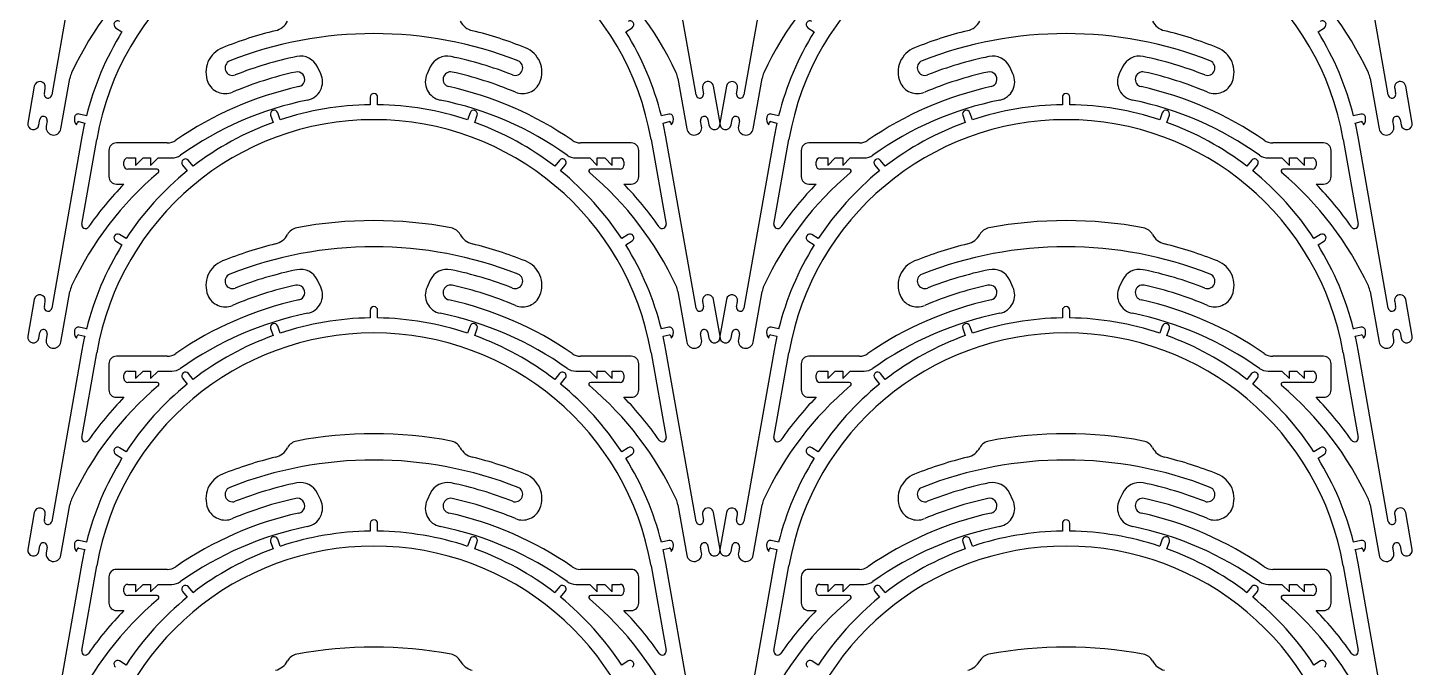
# Model space of a CAD drawing. Header units: millimetres. Extents: x 5 to 375, y 5 to 871.
# Drawn here: x 5.1 to 375.3, y 433 to 604 of the extents above; entities that cross this region are included whole.
import ezdxf

# ---------------------------------------------------------------- set-up
doc = ezdxf.new("R2010")
doc.units = ezdxf.units.MM
doc.header["$MEASUREMENT"] = 0

msp = doc.modelspace()

# ---------------------------------------------------------------- linework, layer by layer
at = {"color": 1}
for p, q in [((19.61, 631.85), (11.53, 586.06)), ((183.79, 586.06), (175.71, 631.85)), ((204.66, 631.85), (196.58, 586.06)), ((368.84, 586.06), (360.76, 631.85)), ((28.62, 604.04), (30.31, 602.96)), ((165.01, 602.96), (166.7, 604.04)), ((213.67, 604.04), (215.36, 602.96)), ((350.06, 602.96), (351.75, 604.04)), ((83.45, 591.69), (82.58, 593.55)), ((112.73, 593.55), (111.87, 591.69)), ((268.5, 591.69), (267.63, 593.55)), ((297.78, 593.55), (296.92, 591.69)), ((13.99, 576.99), (16.38, 590.5)), ((178.94, 590.5), (181.33, 576.99)), ((199.04, 576.99), (201.43, 590.5)), ((363.99, 590.5), (366.38, 576.99)), ((6.87, 588.4), (5.13, 578.55)), ((9.56, 586.4), (9.82, 587.88)), ((96.66, 585.46), (96.66, 583.45)), ((98.66, 583.45), (98.66, 585.46)), ((185.5, 587.88), (185.76, 586.4)), ((190.19, 578.55), (188.45, 588.4)), ((191.92, 588.4), (190.18, 578.55)), ((194.61, 586.4), (194.87, 587.88)), ((281.71, 585.46), (281.71, 583.45)), ((283.71, 583.45), (283.71, 585.46)), ((370.55, 587.88), (370.81, 586.4)), ((375.24, 578.55), (373.5, 588.4)), ((72.6, 579.39), (71.94, 581.29)), ((123.38, 581.29), (122.72, 579.39)), ((257.65, 579.39), (256.99, 581.29)), ((308.43, 581.29), (307.77, 579.39)), ((8.09, 578.03), (8.35, 579.51)), ((10.32, 579.16), (10.05, 577.69)), ((18.16, 578.03), (18.3, 578.64)), ((18.75, 578.92), (20.34, 578.54)), ((20.8, 580.49), (18.85, 580.95)), ((70.05, 580.63), (70.71, 578.73)), ((124.61, 578.73), (125.27, 580.63)), ((176.47, 580.95), (174.52, 580.49)), ((174.98, 578.54), (176.57, 578.92)), ((177.02, 578.64), (177.16, 578.03)), ((185.26, 577.69), (185, 579.16)), ((186.97, 579.51), (187.23, 578.03)), ((193.14, 578.03), (193.4, 579.51)), ((195.37, 579.16), (195.1, 577.69)), ((203.21, 578.03), (203.35, 578.64)), ((203.8, 578.92), (205.39, 578.54)), ((205.85, 580.49), (203.9, 580.95)), ((255.1, 580.63), (255.76, 578.73)), ((309.66, 578.73), (310.32, 580.63)), ((361.52, 580.95), (359.57, 580.49)), ((360.03, 578.54), (361.62, 578.92)), ((362.07, 578.64), (362.21, 578.03)), ((370.31, 577.69), (370.05, 579.16)), ((372.02, 579.51), (372.28, 578.03)), ((19.61, 574.85), (11.53, 529.06)), ((19.55, 551.51), (23.55, 574.16)), ((171.77, 574.16), (175.77, 551.51)), ((183.79, 529.06), (175.71, 574.85)), ((204.66, 574.85), (196.58, 529.06)), ((204.6, 551.51), (208.6, 574.16)), ((356.82, 574.16), (360.82, 551.51)), ((368.84, 529.06), (360.76, 574.85)), ((26.84, 571.22), (26.84, 564.22)), ((42.41, 573.22), (28.84, 573.22)), ((166.48, 573.22), (152.91, 573.22)), ((168.48, 564.22), (168.48, 571.22)), ((211.89, 571.22), (211.89, 564.22)), ((227.46, 573.22), (213.89, 573.22)), ((351.53, 573.22), (337.96, 573.22)), ((353.53, 564.22), (353.53, 571.22)), ((30.84, 567.22), (30.84, 568.22)), ((31.84, 569.22), (33.96, 569.22)), ((33.96, 569.22), (33.96, 567.22)), ((33.96, 567.22), (35.96, 569.22)), ((35.96, 569.22), (37.96, 569.22)), ((37.96, 569.22), (37.96, 567.22)), ((37.96, 567.22), (39.96, 569.22)), ((39.96, 569.22), (43.67, 569.22)), ((46.5, 567.33), (47.74, 565.76)), ((49.31, 567), (48.07, 568.57)), ((147.25, 568.57), (146.01, 567)), ((147.58, 565.76), (148.82, 567.33)), ((151.65, 569.22), (155.36, 569.22)), ((155.36, 569.22), (157.36, 567.22)), ((157.36, 567.22), (157.36, 569.22)), ((157.36, 569.22), (159.36, 569.22)), ((159.36, 569.22), (161.36, 567.22)), ((161.36, 567.22), (161.36, 569.22)), ((161.36, 569.22), (163.48, 569.22)), ((164.48, 568.22), (164.48, 567.22)), ((215.89, 567.22), (215.89, 568.22)), ((216.89, 569.22), (219.01, 569.22)), ((219.01, 569.22), (219.01, 567.22)), ((219.01, 567.22), (221.01, 569.22)), ((221.01, 569.22), (223.01, 569.22)), ((223.01, 569.22), (223.01, 567.22)), ((223.01, 567.22), (225.01, 569.22)), ((225.01, 569.22), (228.72, 569.22)), ((231.55, 567.33), (232.79, 565.76)), ((234.36, 567), (233.12, 568.57)), ((332.3, 568.57), (331.06, 567)), ((332.63, 565.76), (333.87, 567.33)), ((336.7, 569.22), (340.41, 569.22)), ((340.41, 569.22), (342.41, 567.22)), ((342.41, 567.22), (342.41, 569.22)), ((342.41, 569.22), (344.41, 569.22)), ((344.41, 569.22), (346.41, 567.22)), ((346.41, 567.22), (346.41, 569.22)), ((346.41, 569.22), (348.53, 569.22)), ((349.53, 568.22), (349.53, 567.22)), ((39.71, 566.22), (31.84, 566.22)), ((163.48, 566.22), (155.61, 566.22)), ((224.76, 566.22), (216.89, 566.22)), ((348.53, 566.22), (340.66, 566.22)), ((28.84, 562.22), (30.84, 562.22)), ((164.48, 562.22), (166.48, 562.22)), ((213.89, 562.22), (215.89, 562.22)), ((349.53, 562.22), (351.53, 562.22)), ((31.39, 547.65), (29.69, 548.73)), ((165.63, 548.73), (163.93, 547.65)), ((216.44, 547.65), (214.74, 548.73)), ((350.68, 548.73), (348.98, 547.65)), ((28.62, 547.04), (30.31, 545.96)), ((165.01, 545.96), (166.7, 547.04)), ((213.67, 547.04), (215.36, 545.96)), ((350.06, 545.96), (351.75, 547.04)), ((13.99, 519.99), (16.38, 533.5)), ((83.45, 534.69), (82.58, 536.55)), ((112.73, 536.55), (111.87, 534.69)), ((178.94, 533.5), (181.33, 519.99)), ((199.04, 519.99), (201.43, 533.5)), ((268.5, 534.69), (267.63, 536.55)), ((297.78, 536.55), (296.92, 534.69)), ((363.99, 533.5), (366.38, 519.99)), ((6.87, 531.4), (5.13, 521.55)), ((9.56, 529.4), (9.82, 530.88)), ((185.5, 530.88), (185.76, 529.4)), ((190.19, 521.55), (188.45, 531.4)), ((191.92, 531.4), (190.18, 521.55)), ((194.61, 529.4), (194.87, 530.88)), ((370.55, 530.88), (370.81, 529.4)), ((375.24, 521.55), (373.5, 531.4)), ((96.66, 528.46), (96.66, 526.45)), ((98.66, 526.45), (98.66, 528.46)), ((281.71, 528.46), (281.71, 526.45)), ((283.71, 526.45), (283.71, 528.46)), ((8.09, 521.03), (8.35, 522.51)), ((10.32, 522.16), (10.05, 520.69)), ((18.75, 521.92), (20.34, 521.54)), ((20.8, 523.49), (18.85, 523.95)), ((70.05, 523.63), (70.71, 521.73)), ((72.6, 522.39), (71.94, 524.29)), ((123.38, 524.29), (122.72, 522.39)), ((124.61, 521.73), (125.27, 523.63)), ((176.47, 523.95), (174.52, 523.49)), ((174.98, 521.54), (176.57, 521.92)), ((185.26, 520.69), (185, 522.16)), ((186.97, 522.51), (187.23, 521.03)), ((193.14, 521.03), (193.4, 522.51)), ((195.37, 522.16), (195.1, 520.69)), ((203.8, 521.92), (205.39, 521.54)), ((205.85, 523.49), (203.9, 523.95)), ((255.1, 523.63), (255.76, 521.73)), ((257.65, 522.39), (256.99, 524.29)), ((308.43, 524.29), (307.77, 522.39)), ((309.66, 521.73), (310.32, 523.63)), ((361.52, 523.95), (359.57, 523.49)), ((360.03, 521.54), (361.62, 521.92)), ((370.31, 520.69), (370.05, 522.16)), ((372.02, 522.51), (372.28, 521.03)), ((18.16, 521.03), (18.3, 521.64)), ((177.02, 521.64), (177.16, 521.03)), ((203.21, 521.03), (203.35, 521.64)), ((362.07, 521.64), (362.21, 521.03)), ((19.61, 517.85), (11.53, 472.06)), ((19.55, 494.51), (23.55, 517.16)), ((42.41, 516.22), (28.84, 516.22)), ((166.48, 516.22), (152.91, 516.22)), ((171.77, 517.16), (175.77, 494.51)), ((183.79, 472.06), (175.71, 517.85)), ((204.66, 517.85), (196.58, 472.06)), ((204.6, 494.51), (208.6, 517.16)), ((227.46, 516.22), (213.89, 516.22)), ((351.53, 516.22), (337.96, 516.22)), ((356.82, 517.16), (360.82, 494.51)), ((368.84, 472.06), (360.76, 517.85)), ((26.84, 514.22), (26.84, 507.22)), ((30.84, 510.22), (30.84, 511.22)), ((31.84, 512.22), (33.96, 512.22)), ((33.96, 512.22), (33.96, 510.22)), ((33.96, 510.22), (35.96, 512.22)), ((35.96, 512.22), (37.96, 512.22)), ((37.96, 512.22), (37.96, 510.22)), ((37.96, 510.22), (39.96, 512.22)), ((39.96, 512.22), (43.67, 512.22)), ((49.31, 510), (48.07, 511.57)), ((147.25, 511.57), (146.01, 510)), ((151.65, 512.22), (155.36, 512.22)), ((155.36, 512.22), (157.36, 510.22)), ((157.36, 510.22), (157.36, 512.22)), ((157.36, 512.22), (159.36, 512.22)), ((159.36, 512.22), (161.36, 510.22)), ((161.36, 510.22), (161.36, 512.22)), ((161.36, 512.22), (163.48, 512.22)), ((164.48, 511.22), (164.48, 510.22)), ((168.48, 507.22), (168.48, 514.22)), ((211.89, 514.22), (211.89, 507.22)), ((215.89, 510.22), (215.89, 511.22)), ((216.89, 512.22), (219.01, 512.22)), ((219.01, 512.22), (219.01, 510.22)), ((219.01, 510.22), (221.01, 512.22)), ((221.01, 512.22), (223.01, 512.22)), ((223.01, 512.22), (223.01, 510.22)), ((223.01, 510.22), (225.01, 512.22)), ((225.01, 512.22), (228.72, 512.22)), ((234.36, 510), (233.12, 511.57)), ((332.3, 511.57), (331.06, 510)), ((336.7, 512.22), (340.41, 512.22)), ((340.41, 512.22), (342.41, 510.22)), ((342.41, 510.22), (342.41, 512.22)), ((342.41, 512.22), (344.41, 512.22)), ((344.41, 512.22), (346.41, 510.22)), ((346.41, 510.22), (346.41, 512.22)), ((346.41, 512.22), (348.53, 512.22)), ((349.53, 511.22), (349.53, 510.22)), ((353.53, 507.22), (353.53, 514.22)), ((39.71, 509.22), (31.84, 509.22)), ((46.5, 510.33), (47.74, 508.76)), ((147.58, 508.76), (148.82, 510.33)), ((163.48, 509.22), (155.61, 509.22)), ((224.76, 509.22), (216.89, 509.22)), ((231.55, 510.33), (232.79, 508.76)), ((332.63, 508.76), (333.87, 510.33)), ((348.53, 509.22), (340.66, 509.22)), ((28.84, 505.22), (30.84, 505.22)), ((164.48, 505.22), (166.48, 505.22)), ((213.89, 505.22), (215.89, 505.22)), ((349.53, 505.22), (351.53, 505.22)), ((28.62, 490.04), (30.31, 488.96)), ((31.39, 490.65), (29.69, 491.73)), ((165.63, 491.73), (163.93, 490.65)), ((165.01, 488.96), (166.7, 490.04)), ((213.67, 490.04), (215.36, 488.96)), ((216.44, 490.65), (214.74, 491.73)), ((350.68, 491.73), (348.98, 490.65)), ((350.06, 488.96), (351.75, 490.04)), ((83.45, 477.69), (82.58, 479.55)), ((112.73, 479.55), (111.87, 477.69)), ((268.5, 477.69), (267.63, 479.55)), ((297.78, 479.55), (296.92, 477.69)), ((6.87, 474.4), (5.13, 464.55)), ((9.56, 472.4), (9.82, 473.88)), ((13.99, 462.99), (16.38, 476.5)), ((178.94, 476.5), (181.33, 462.99)), ((185.5, 473.88), (185.76, 472.4)), ((190.19, 464.55), (188.45, 474.4)), ((191.92, 474.4), (190.18, 464.55)), ((194.61, 472.4), (194.87, 473.88)), ((199.04, 462.99), (201.43, 476.5)), ((363.99, 476.5), (366.38, 462.99)), ((370.55, 473.88), (370.81, 472.4)), ((375.24, 464.55), (373.5, 474.4)), ((96.66, 471.46), (96.66, 469.45)), ((98.66, 469.45), (98.66, 471.46)), ((281.71, 471.46), (281.71, 469.45)), ((283.71, 469.45), (283.71, 471.46)), ((20.8, 466.49), (18.85, 466.95)), ((70.05, 466.63), (70.71, 464.73)), ((72.6, 465.39), (71.94, 467.29)), ((123.38, 467.29), (122.72, 465.39)), ((124.61, 464.73), (125.27, 466.63)), ((176.47, 466.95), (174.52, 466.49)), ((205.85, 466.49), (203.9, 466.95)), ((255.1, 466.63), (255.76, 464.73)), ((257.65, 465.39), (256.99, 467.29)), ((308.43, 467.29), (307.77, 465.39)), ((309.66, 464.73), (310.32, 466.63)), ((361.52, 466.95), (359.57, 466.49)), ((8.09, 464.03), (8.35, 465.51)), ((10.32, 465.16), (10.05, 463.69)), ((18.16, 464.03), (18.3, 464.64)), ((18.75, 464.92), (20.34, 464.54)), ((174.98, 464.54), (176.57, 464.92)), ((177.02, 464.64), (177.16, 464.03)), ((185.26, 463.69), (185, 465.16)), ((186.97, 465.51), (187.23, 464.03)), ((193.14, 464.03), (193.4, 465.51)), ((195.37, 465.16), (195.1, 463.69)), ((203.21, 464.03), (203.35, 464.64)), ((203.8, 464.92), (205.39, 464.54)), ((360.03, 464.54), (361.62, 464.92)), ((362.07, 464.64), (362.21, 464.03)), ((370.31, 463.69), (370.05, 465.16)), ((372.02, 465.51), (372.28, 464.03)), ((19.61, 460.85), (11.53, 415.06)), ((19.55, 437.51), (23.55, 460.16)), ((42.41, 459.22), (28.84, 459.22)), ((166.48, 459.22), (152.91, 459.22)), ((171.77, 460.16), (175.77, 437.51)), ((183.79, 415.06), (175.71, 460.85)), ((204.66, 460.85), (196.58, 415.06)), ((204.6, 437.51), (208.6, 460.16)), ((227.46, 459.22), (213.89, 459.22)), ((351.53, 459.22), (337.96, 459.22)), ((356.82, 460.16), (360.82, 437.51)), ((368.84, 415.06), (360.76, 460.85)), ((26.84, 457.22), (26.84, 450.22)), ((168.48, 450.22), (168.48, 457.22)), ((211.89, 457.22), (211.89, 450.22)), ((353.53, 450.22), (353.53, 457.22)), ((30.84, 453.22), (30.84, 454.22)), ((31.84, 455.22), (33.96, 455.22)), ((39.71, 452.22), (31.84, 452.22)), ((33.96, 455.22), (33.96, 453.22)), ((33.96, 453.22), (35.96, 455.22)), ((35.96, 455.22), (37.96, 455.22)), ((37.96, 455.22), (37.96, 453.22)), ((37.96, 453.22), (39.96, 455.22)), ((39.96, 455.22), (43.67, 455.22)), ((46.5, 453.33), (47.74, 451.76)), ((49.31, 453), (48.07, 454.57)), ((147.25, 454.57), (146.01, 453)), ((147.58, 451.76), (148.82, 453.33)), ((151.65, 455.22), (155.36, 455.22)), ((155.36, 455.22), (157.36, 453.22)), ((163.48, 452.22), (155.61, 452.22)), ((157.36, 453.22), (157.36, 455.22)), ((157.36, 455.22), (159.36, 455.22)), ((159.36, 455.22), (161.36, 453.22)), ((161.36, 453.22), (161.36, 455.22)), ((161.36, 455.22), (163.48, 455.22)), ((164.48, 454.22), (164.48, 453.22)), ((215.89, 453.22), (215.89, 454.22)), ((216.89, 455.22), (219.01, 455.22)), ((224.76, 452.22), (216.89, 452.22)), ((219.01, 455.22), (219.01, 453.22)), ((219.01, 453.22), (221.01, 455.22)), ((221.01, 455.22), (223.01, 455.22)), ((223.01, 455.22), (223.01, 453.22)), ((223.01, 453.22), (225.01, 455.22)), ((225.01, 455.22), (228.72, 455.22)), ((231.55, 453.33), (232.79, 451.76)), ((234.36, 453), (233.12, 454.57)), ((332.3, 454.57), (331.06, 453)), ((332.63, 451.76), (333.87, 453.33)), ((336.7, 455.22), (340.41, 455.22)), ((340.41, 455.22), (342.41, 453.22)), ((348.53, 452.22), (340.66, 452.22)), ((342.41, 453.22), (342.41, 455.22)), ((342.41, 455.22), (344.41, 455.22)), ((344.41, 455.22), (346.41, 453.22)), ((346.41, 453.22), (346.41, 455.22)), ((346.41, 455.22), (348.53, 455.22)), ((349.53, 454.22), (349.53, 453.22)), ((28.84, 448.22), (30.84, 448.22)), ((164.48, 448.22), (166.48, 448.22)), ((213.89, 448.22), (215.89, 448.22)), ((349.53, 448.22), (351.53, 448.22)), ((31.39, 433.65), (29.69, 434.73)), ((165.63, 434.73), (163.93, 433.65)), ((216.44, 433.65), (214.74, 434.73)), ((350.68, 434.73), (348.98, 433.65))]:
    msp.add_line(p, q, dxfattribs=at)
for centre, radius, start, end in [((97.66, 561.22), 75.23, 9.9005, 170.0995), ((282.71, 561.22), 75.23, 9.9005, 170.0995), ((97.66, 554.28), 89.18, 130.2509, 154.9771), ((97.66, 554.28), 89.18, 25.0229, 49.7491), ((282.71, 554.28), 89.18, 130.2509, 154.9771), ((282.71, 554.28), 89.18, 25.0229, 49.7491), ((29.16, 604.89), 1, 57.4876, 237.4876), ((70.16, 608.1), 5, 283.9379, 331.9714), ((125.16, 608.1), 5, 208.0286, 256.0621), ((166.16, 604.89), 1, 302.5124, 122.5124), ((214.21, 604.89), 1, 57.4876, 237.4876), ((255.21, 608.1), 5, 283.9379, 331.9714), ((310.21, 608.1), 5, 208.0286, 256.0621), ((351.21, 604.89), 1, 302.5124, 122.5124), ((97.66, 561.22), 79.23, 148.2108, 165.9271), ((97.66, 497.28), 109.18, 103.9379, 111.7758), ((97.66, 497.28), 105.18, 68.5144, 111.4856), ((97.66, 497.28), 109.18, 68.2242, 76.0621), ((97.66, 561.22), 79.23, 14.0729, 31.7892), ((282.71, 561.22), 79.23, 148.2108, 165.9271), ((282.71, 497.28), 109.18, 103.9379, 111.7758), ((282.71, 497.28), 105.18, 68.5144, 111.4856), ((282.71, 497.28), 109.18, 68.2242, 76.0621), ((282.71, 561.22), 79.23, 14.0729, 31.7892), ((59.75, 592.17), 7, 111.7758, 202.3365), ((97.66, 497.28), 101.18, 101.762, 111.4856), ((78.05, 591.44), 5, 25, 101.762), ((117.27, 591.44), 5, 78.238, 155), ((97.66, 497.28), 101.18, 68.5144, 78.238), ((135.57, 592.17), 7, 337.6635, 68.2242), ((244.8, 592.17), 7, 111.7758, 202.3365), ((282.71, 497.28), 101.18, 101.762, 111.4856), ((263.1, 591.44), 5, 25, 101.762), ((302.32, 591.44), 5, 78.238, 155), ((282.71, 497.28), 101.18, 68.5144, 78.238), ((320.62, 592.17), 7, 337.6635, 68.2242), ((59.87, 593.29), 2, 111.4856, 291.4856), ((135.45, 593.29), 2, 248.5144, 68.5144), ((244.92, 593.29), 2, 111.4856, 291.4856), ((320.5, 593.29), 2, 248.5144, 68.5144), ((8.34, 588.14), 1.5, 350, 170), ((22.29, 589.46), 6, 154.9771, 170), ((57.9, 591.41), 5, 202.3365, 292.8973), ((97.66, 497.28), 97.18, 102.4269, 112.8973), ((77.18, 590.23), 2, 282.4269, 102.4269), ((78.92, 589.58), 5, 281.4756, 25), ((116.4, 589.58), 5, 155, 258.5244), ((118.14, 590.23), 2, 77.5731, 257.5731), ((97.66, 497.28), 97.18, 67.1027, 77.5731), ((137.42, 591.41), 5, 247.1027, 337.6635), ((173.03, 589.46), 6, 10, 25.0229), ((186.97, 588.14), 1.5, 10, 190), ((193.39, 588.14), 1.5, 350, 170), ((207.34, 589.46), 6, 154.9771, 170), ((242.95, 591.41), 5, 202.3365, 292.8973), ((282.71, 497.28), 97.18, 102.4269, 112.8973), ((262.23, 590.23), 2, 282.4269, 102.4269), ((263.97, 589.58), 5, 281.4756, 25), ((301.45, 589.58), 5, 155, 258.5244), ((303.19, 590.23), 2, 77.5731, 257.5731), ((282.71, 497.28), 97.18, 67.1027, 77.5731), ((322.47, 591.41), 5, 247.1027, 337.6635), ((358.08, 589.46), 6, 10, 25.0229), ((372.02, 588.14), 1.5, 10, 190), ((10.55, 586.23), 1, 169.9996, 349.9997), ((97.66, 497.28), 93.18, 102.4269, 124.6485), ((97.66, 585.46), 1, 0, 180), ((97.66, 497.28), 93.18, 55.3515, 77.5731), ((184.77, 586.23), 1, 190.0003, 10.0004), ((195.6, 586.23), 1, 169.9996, 349.9997), ((282.71, 497.28), 93.18, 102.4269, 124.6485), ((282.71, 585.46), 1, 0, 180), ((282.71, 497.28), 93.18, 55.3515, 77.5731), ((369.82, 586.23), 1, 190.0003, 10.0004), ((97.66, 497.28), 89.18, 101.4756, 125.4084), ((70.99, 580.96), 1, 19.1625, 199.1625), ((97.66, 504.22), 79.23, 90.7231, 108.4394), ((97.66, 504.22), 79.23, 71.5606, 89.2769), ((97.66, 497.28), 89.18, 54.5916, 78.5244), ((124.32, 580.96), 1, 340.8375, 160.8375), ((282.71, 497.28), 89.18, 101.4756, 125.4084), ((256.04, 580.96), 1, 19.1625, 199.1625), ((282.71, 504.22), 79.23, 90.7231, 108.4394), ((282.71, 504.22), 79.23, 71.5606, 89.2769), ((282.71, 497.28), 89.18, 54.5916, 78.5244), ((309.37, 580.96), 1, 340.8375, 160.8375), ((6.61, 578.29), 1.5, 170, 350), ((9.33, 579.34), 1, 349.9996, 169.9999), ((12.02, 577.34), 2, 170, 350), ((20.08, 579.63), 2.5, 166.6502, 219.7803), ((18.62, 579.98), 1, 76.6502, 166.6502), ((18.67, 578.56), 0.375, 76.651, 166.6502), ((97.66, 561.22), 79.23, 167.3733, 170.0969), ((97.66, 504.22), 75.23, 9.9005, 170.0995), ((97.66, 504.22), 79.23, 109.8857, 127.602), ((97.66, 504.22), 79.23, 52.398, 70.1143), ((97.66, 561.22), 79.23, 9.9031, 12.6267), ((176.7, 579.98), 1, 13.3498, 103.3498), ((176.65, 578.56), 0.375, 13.3498, 103.349), ((175.24, 579.63), 2.5, 320.2197, 13.3498), ((183.29, 577.34), 2, 190, 10), ((185.99, 579.34), 1, 10.0001, 190.0004), ((188.71, 578.29), 1.5, 190, 10), ((191.66, 578.29), 1.5, 170, 350), ((194.38, 579.34), 1, 349.9996, 169.9999), ((197.07, 577.34), 2, 170, 350), ((205.13, 579.63), 2.5, 166.6502, 219.7803), ((203.67, 579.98), 1, 76.6502, 166.6502), ((203.72, 578.56), 0.375, 76.651, 166.6502), ((282.71, 561.22), 79.23, 167.3733, 170.0969), ((282.71, 504.22), 75.23, 9.9005, 170.0995), ((282.71, 504.22), 79.23, 109.8857, 127.602), ((282.71, 504.22), 79.23, 52.398, 70.1143), ((282.71, 561.22), 79.23, 9.9031, 12.6267), ((361.75, 579.98), 1, 13.3498, 103.3498), ((361.7, 578.56), 0.375, 13.3498, 103.349), ((360.29, 579.63), 2.5, 320.2197, 13.3498), ((368.34, 577.34), 2, 190, 10), ((371.04, 579.34), 1, 10.0001, 190.0004), ((373.76, 578.29), 1.5, 190, 10), ((42.41, 577.22), 4, 270, 304.6485), ((152.91, 577.22), 4, 235.3515, 270), ((227.46, 577.22), 4, 270, 304.6485), ((337.96, 577.22), 4, 235.3515, 270), ((28.84, 571.22), 2, 90, 180), ((166.48, 571.22), 2, 0, 90), ((213.89, 571.22), 2, 90, 180), ((351.53, 571.22), 2, 0, 90), ((31.84, 568.22), 1, 90, 180), ((31.84, 567.22), 1, 180, 270), ((43.67, 573.22), 4, 270, 305.4084), ((47.28, 567.95), 1, 38.3251, 218.3251), ((148.04, 567.95), 1, 321.6749, 141.6749), ((151.65, 573.22), 4, 234.5916, 270), ((163.48, 568.22), 1, 0, 90), ((163.48, 567.22), 1, 270, 0), ((216.89, 568.22), 1, 90, 180), ((216.89, 567.22), 1, 180, 270), ((228.72, 573.22), 4, 270, 305.4084), ((232.33, 567.95), 1, 38.3251, 218.3251), ((333.09, 567.95), 1, 321.6749, 141.6749), ((336.7, 573.22), 4, 234.5916, 270), ((348.53, 568.22), 1, 0, 90), ((348.53, 567.22), 1, 270, 0), ((97.66, 497.28), 89.18, 130.2509, 154.9771), ((28.84, 564.22), 2, 180, 270), ((97.66, 504.22), 79.23, 129.0482, 146.7645), ((39.71, 565.72), 0.5, 310.2509, 90), ((97.66, 504.22), 79.23, 33.2355, 50.9518), ((155.61, 565.72), 0.5, 90, 229.7491), ((97.66, 497.28), 89.18, 25.0229, 49.7491), ((166.48, 564.22), 2, 270, 0), ((282.71, 497.28), 89.18, 130.2509, 154.9771), ((213.89, 564.22), 2, 180, 270), ((282.71, 504.22), 79.23, 129.0482, 146.7645), ((224.76, 565.72), 0.5, 310.2509, 90), ((282.71, 504.22), 79.23, 33.2355, 50.9518), ((340.66, 565.72), 0.5, 90, 229.7491), ((282.71, 497.28), 89.18, 25.0229, 49.7491), ((351.53, 564.22), 2, 270, 0), ((97.66, 497.28), 93.18, 135.8137, 144.9729), ((97.66, 497.28), 93.18, 35.0271, 44.1863), ((282.71, 497.28), 93.18, 135.8137, 144.9729), ((282.71, 497.28), 93.18, 35.0271, 44.1863), ((97.66, 440.28), 112.18, 79.3958, 100.6042), ((282.71, 440.28), 112.18, 79.3958, 100.6042), ((20.54, 551.33), 1, 170, 324.9729), ((29.16, 547.89), 1, 57.4876, 237.4876), ((70.16, 551.1), 5, 283.9379, 331.9714), ((77.66, 547.1), 3.5, 100.6044, 151.9714), ((117.66, 547.1), 3.5, 28.0286, 79.3958), ((125.16, 551.1), 5, 208.0286, 256.0621), ((166.16, 547.89), 1, 302.5124, 122.5124), ((174.78, 551.33), 1, 215.0271, 10), ((205.59, 551.33), 1, 170, 324.9729), ((214.21, 547.89), 1, 57.4876, 237.4876), ((255.21, 551.1), 5, 283.9379, 331.9714), ((262.71, 547.1), 3.5, 100.6044, 151.9714), ((302.71, 547.1), 3.5, 28.0286, 79.3958), ((310.21, 551.1), 5, 208.0286, 256.0621), ((351.21, 547.89), 1, 302.5124, 122.5124), ((359.83, 551.33), 1, 215.0271, 10), ((97.66, 504.22), 79.23, 148.2108, 165.9271), ((97.66, 440.28), 109.18, 103.9379, 111.7758), ((97.66, 440.28), 105.18, 68.5144, 111.4856), ((97.66, 440.28), 109.18, 68.2242, 76.0621), ((97.66, 504.22), 79.23, 14.0729, 31.7892), ((282.71, 504.22), 79.23, 148.2108, 165.9271), ((282.71, 440.28), 109.18, 103.9379, 111.7758), ((282.71, 440.28), 105.18, 68.5144, 111.4856), ((282.71, 440.28), 109.18, 68.2242, 76.0621), ((282.71, 504.22), 79.23, 14.0729, 31.7892), ((59.75, 535.17), 7, 111.7758, 202.3365), ((135.57, 535.17), 7, 337.6635, 68.2242), ((244.8, 535.17), 7, 111.7758, 202.3365), ((320.62, 535.17), 7, 337.6635, 68.2242), ((59.87, 536.29), 2, 111.4856, 291.4856), ((97.66, 440.28), 101.18, 101.762, 111.4856), ((78.05, 534.44), 5, 25, 101.762), ((117.27, 534.44), 5, 78.238, 155), ((97.66, 440.28), 101.18, 68.5144, 78.238), ((135.45, 536.29), 2, 248.5144, 68.5144), ((244.92, 536.29), 2, 111.4856, 291.4856), ((282.71, 440.28), 101.18, 101.762, 111.4856), ((263.1, 534.44), 5, 25, 101.762), ((302.32, 534.44), 5, 78.238, 155), ((282.71, 440.28), 101.18, 68.5144, 78.238), ((320.5, 536.29), 2, 248.5144, 68.5144), ((22.29, 532.46), 6, 154.9771, 170), ((97.66, 440.28), 97.18, 102.4269, 112.8973), ((77.18, 533.23), 2, 282.4269, 102.4269), ((78.92, 532.58), 5, 281.4756, 25), ((116.4, 532.58), 5, 155, 258.5244), ((118.14, 533.23), 2, 77.5731, 257.5731), ((97.66, 440.28), 97.18, 67.1027, 77.5731), ((173.03, 532.46), 6, 10, 25.0229), ((207.34, 532.46), 6, 154.9771, 170), ((282.71, 440.28), 97.18, 102.4269, 112.8973), ((262.23, 533.23), 2, 282.4269, 102.4269), ((263.97, 532.58), 5, 281.4756, 25), ((301.45, 532.58), 5, 155, 258.5244), ((303.19, 533.23), 2, 77.5731, 257.5731), ((282.71, 440.28), 97.18, 67.1027, 77.5731), ((358.08, 532.46), 6, 10, 25.0229), ((8.34, 531.14), 1.5, 350, 170), ((10.55, 529.23), 1, 169.9996, 349.9997), ((97.66, 440.28), 93.18, 102.4269, 124.6485), ((57.9, 534.41), 5, 202.3365, 292.8973), ((97.66, 528.46), 1, 0, 180), ((97.66, 440.28), 93.18, 55.3515, 77.5731), ((137.42, 534.41), 5, 247.1027, 337.6635), ((184.77, 529.23), 1, 190.0003, 10.0004), ((186.97, 531.14), 1.5, 10, 190), ((193.39, 531.14), 1.5, 350, 170), ((195.6, 529.23), 1, 169.9996, 349.9997), ((282.71, 440.28), 93.18, 102.4269, 124.6485), ((242.95, 534.41), 5, 202.3365, 292.8973), ((282.71, 528.46), 1, 0, 180), ((282.71, 440.28), 93.18, 55.3515, 77.5731), ((322.47, 534.41), 5, 247.1027, 337.6635), ((369.82, 529.23), 1, 190.0003, 10.0004), ((372.02, 531.14), 1.5, 10, 190), ((97.66, 440.28), 89.18, 101.4756, 125.4084), ((97.66, 447.22), 79.23, 90.7231, 108.4394), ((97.66, 447.22), 79.23, 71.5606, 89.2769), ((97.66, 440.28), 89.18, 54.5916, 78.5244), ((282.71, 440.28), 89.18, 101.4756, 125.4084), ((282.71, 447.22), 79.23, 90.7231, 108.4394), ((282.71, 447.22), 79.23, 71.5606, 89.2769), ((282.71, 440.28), 89.18, 54.5916, 78.5244), ((9.33, 522.34), 1, 349.9996, 169.9999), ((20.08, 522.63), 2.5, 166.6502, 219.7803), ((18.62, 522.98), 1, 76.6502, 166.6502), ((18.67, 521.56), 0.375, 76.651, 166.6502), ((97.66, 447.22), 75.23, 9.9005, 170.0995), ((70.99, 523.96), 1, 19.1625, 199.1625), ((124.32, 523.96), 1, 340.8375, 160.8375), ((176.7, 522.98), 1, 13.3498, 103.3498), ((176.65, 521.56), 0.375, 13.3498, 103.349), ((175.24, 522.63), 2.5, 320.2197, 13.3498), ((185.99, 522.34), 1, 10.0001, 190.0004), ((194.38, 522.34), 1, 349.9996, 169.9999), ((205.13, 522.63), 2.5, 166.6502, 219.7803), ((203.67, 522.98), 1, 76.6502, 166.6502), ((203.72, 521.56), 0.375, 76.651, 166.6502), ((282.71, 447.22), 75.23, 9.9005, 170.0995), ((256.04, 523.96), 1, 19.1625, 199.1625), ((309.37, 523.96), 1, 340.8375, 160.8375), ((361.75, 522.98), 1, 13.3498, 103.3498), ((361.7, 521.56), 0.375, 13.3498, 103.349), ((360.29, 522.63), 2.5, 320.2197, 13.3498), ((371.04, 522.34), 1, 10.0001, 190.0004), ((6.61, 521.29), 1.5, 170, 350), ((12.02, 520.34), 2, 170, 350), ((97.66, 504.22), 79.23, 167.3733, 170.0969), ((97.66, 447.22), 79.23, 109.8857, 127.602), ((97.66, 447.22), 79.23, 52.398, 70.1143), ((97.66, 504.22), 79.23, 9.9031, 12.6267), ((183.29, 520.34), 2, 190, 10), ((188.71, 521.29), 1.5, 190, 10), ((191.66, 521.29), 1.5, 170, 350), ((197.07, 520.34), 2, 170, 350), ((282.71, 504.22), 79.23, 167.3733, 170.0969), ((282.71, 447.22), 79.23, 109.8857, 127.602), ((282.71, 447.22), 79.23, 52.398, 70.1143), ((282.71, 504.22), 79.23, 9.9031, 12.6267), ((368.34, 520.34), 2, 190, 10), ((373.76, 521.29), 1.5, 190, 10), ((28.84, 514.22), 2, 90, 180), ((42.41, 520.22), 4, 270, 304.6485), ((152.91, 520.22), 4, 235.3515, 270), ((166.48, 514.22), 2, 0, 90), ((213.89, 514.22), 2, 90, 180), ((227.46, 520.22), 4, 270, 304.6485), ((337.96, 520.22), 4, 235.3515, 270), ((351.53, 514.22), 2, 0, 90), ((31.84, 511.22), 1, 90, 180), ((43.67, 516.22), 4, 270, 305.4084), ((47.28, 510.95), 1, 38.3251, 218.3251), ((148.04, 510.95), 1, 321.6749, 141.6749), ((151.65, 516.22), 4, 234.5916, 270), ((163.48, 511.22), 1, 0, 90), ((216.89, 511.22), 1, 90, 180), ((228.72, 516.22), 4, 270, 305.4084), ((232.33, 510.95), 1, 38.3251, 218.3251), ((333.09, 510.95), 1, 321.6749, 141.6749), ((336.7, 516.22), 4, 234.5916, 270), ((348.53, 511.22), 1, 0, 90), ((97.66, 440.28), 89.18, 130.2509, 154.9771), ((28.84, 507.22), 2, 180, 270), ((31.84, 510.22), 1, 180, 270), ((97.66, 447.22), 79.23, 129.0482, 146.7645), ((39.71, 508.72), 0.5, 310.2509, 90), ((97.66, 447.22), 79.23, 33.2355, 50.9518), ((155.61, 508.72), 0.5, 90, 229.7491), ((97.66, 440.28), 89.18, 25.0229, 49.7491), ((163.48, 510.22), 1, 270, 0), ((166.48, 507.22), 2, 270, 0), ((282.71, 440.28), 89.18, 130.2509, 154.9771), ((213.89, 507.22), 2, 180, 270), ((216.89, 510.22), 1, 180, 270), ((282.71, 447.22), 79.23, 129.0482, 146.7645), ((224.76, 508.72), 0.5, 310.2509, 90), ((282.71, 447.22), 79.23, 33.2355, 50.9518), ((340.66, 508.72), 0.5, 90, 229.7491), ((282.71, 440.28), 89.18, 25.0229, 49.7491), ((348.53, 510.22), 1, 270, 0), ((351.53, 507.22), 2, 270, 0), ((97.66, 440.28), 93.18, 135.8137, 144.9729), ((97.66, 440.28), 93.18, 35.0271, 44.1863), ((282.71, 440.28), 93.18, 135.8137, 144.9729), ((282.71, 440.28), 93.18, 35.0271, 44.1863), ((20.54, 494.33), 1, 170, 324.9729), ((77.66, 490.1), 3.5, 100.6044, 151.9714), ((97.66, 383.28), 112.18, 79.3958, 100.6042), ((117.66, 490.1), 3.5, 28.0286, 79.3958), ((174.78, 494.33), 1, 215.0271, 10), ((205.59, 494.33), 1, 170, 324.9729), ((262.71, 490.1), 3.5, 100.6044, 151.9714), ((282.71, 383.28), 112.18, 79.3958, 100.6042), ((302.71, 490.1), 3.5, 28.0286, 79.3958), ((359.83, 494.33), 1, 215.0271, 10), ((97.66, 447.22), 79.23, 148.2108, 165.9271), ((29.16, 490.89), 1, 57.4876, 237.4876), ((97.66, 383.28), 109.18, 103.9379, 111.7758), ((70.16, 494.1), 5, 283.9379, 331.9714), ((125.16, 494.1), 5, 208.0286, 256.0621), ((97.66, 383.28), 109.18, 68.2242, 76.0621), ((97.66, 447.22), 79.23, 14.0729, 31.7892), ((166.16, 490.89), 1, 302.5124, 122.5124), ((282.71, 447.22), 79.23, 148.2108, 165.9271), ((214.21, 490.89), 1, 57.4876, 237.4876), ((282.71, 383.28), 109.18, 103.9379, 111.7758), ((255.21, 494.1), 5, 283.9379, 331.9714), ((310.21, 494.1), 5, 208.0286, 256.0621), ((282.71, 383.28), 109.18, 68.2242, 76.0621), ((282.71, 447.22), 79.23, 14.0729, 31.7892), ((351.21, 490.89), 1, 302.5124, 122.5124), ((97.66, 383.28), 105.18, 68.5144, 111.4856), ((282.71, 383.28), 105.18, 68.5144, 111.4856), ((59.75, 478.17), 7, 111.7758, 202.3365), ((97.66, 383.28), 101.18, 101.762, 111.4856), ((78.05, 477.44), 5, 25, 101.762), ((117.27, 477.44), 5, 78.238, 155), ((97.66, 383.28), 101.18, 68.5144, 78.238), ((135.57, 478.17), 7, 337.6635, 68.2242), ((244.8, 478.17), 7, 111.7758, 202.3365), ((282.71, 383.28), 101.18, 101.762, 111.4856), ((263.1, 477.44), 5, 25, 101.762), ((302.32, 477.44), 5, 78.238, 155), ((282.71, 383.28), 101.18, 68.5144, 78.238), ((320.62, 478.17), 7, 337.6635, 68.2242), ((22.29, 475.46), 6, 154.9771, 170), ((59.87, 479.29), 2, 111.4856, 291.4856), ((97.66, 383.28), 97.18, 102.4269, 112.8973), ((77.18, 476.23), 2, 282.4269, 102.4269), ((78.92, 475.58), 5, 281.4756, 25), ((116.4, 475.58), 5, 155, 258.5244), ((118.14, 476.23), 2, 77.5731, 257.5731), ((97.66, 383.28), 97.18, 67.1027, 77.5731), ((135.45, 479.29), 2, 248.5144, 68.5144), ((173.03, 475.46), 6, 10, 25.0229), ((207.34, 475.46), 6, 154.9771, 170), ((244.92, 479.29), 2, 111.4856, 291.4856), ((282.71, 383.28), 97.18, 102.4269, 112.8973), ((262.23, 476.23), 2, 282.4269, 102.4269), ((263.97, 475.58), 5, 281.4756, 25), ((301.45, 475.58), 5, 155, 258.5244), ((303.19, 476.23), 2, 77.5731, 257.5731), ((282.71, 383.28), 97.18, 67.1027, 77.5731), ((320.5, 479.29), 2, 248.5144, 68.5144), ((358.08, 475.46), 6, 10, 25.0229), ((8.34, 474.14), 1.5, 350, 170), ((97.66, 383.28), 93.18, 102.4269, 124.6485), ((57.9, 477.41), 5, 202.3365, 292.8973), ((97.66, 383.28), 93.18, 55.3515, 77.5731), ((137.42, 477.41), 5, 247.1027, 337.6635), ((186.97, 474.14), 1.5, 10, 190), ((193.39, 474.14), 1.5, 350, 170), ((282.71, 383.28), 93.18, 102.4269, 124.6485), ((242.95, 477.41), 5, 202.3365, 292.8973), ((282.71, 383.28), 93.18, 55.3515, 77.5731), ((322.47, 477.41), 5, 247.1027, 337.6635), ((372.02, 474.14), 1.5, 10, 190), ((10.55, 472.23), 1, 169.9996, 349.9997), ((97.66, 383.28), 89.18, 101.4756, 125.4084), ((97.66, 471.46), 1, 0, 180), ((97.66, 383.28), 89.18, 54.5916, 78.5244), ((184.77, 472.23), 1, 190.0003, 10.0004), ((195.6, 472.23), 1, 169.9996, 349.9997), ((282.71, 383.28), 89.18, 101.4756, 125.4084), ((282.71, 471.46), 1, 0, 180), ((282.71, 383.28), 89.18, 54.5916, 78.5244), ((369.82, 472.23), 1, 190.0003, 10.0004), ((18.62, 465.98), 1, 76.6502, 166.6502), ((70.99, 466.96), 1, 19.1625, 199.1625), ((97.66, 390.22), 79.23, 90.7231, 108.4394), ((97.66, 390.22), 79.23, 71.5606, 89.2769), ((124.32, 466.96), 1, 340.8375, 160.8375), ((176.7, 465.98), 1, 13.3498, 103.3498), ((203.67, 465.98), 1, 76.6502, 166.6502), ((256.04, 466.96), 1, 19.1625, 199.1625), ((282.71, 390.22), 79.23, 90.7231, 108.4394), ((282.71, 390.22), 79.23, 71.5606, 89.2769), ((309.37, 466.96), 1, 340.8375, 160.8375), ((361.75, 465.98), 1, 13.3498, 103.3498), ((6.61, 464.29), 1.5, 170, 350), ((9.33, 465.34), 1, 349.9996, 169.9999), ((12.02, 463.34), 2, 170, 350), ((20.08, 465.63), 2.5, 166.6502, 219.7803), ((18.67, 464.56), 0.375, 76.651, 166.6502), ((97.66, 447.22), 79.23, 167.3733, 170.0969), ((97.66, 390.22), 75.23, 9.9005, 170.0995), ((97.66, 390.22), 79.23, 109.8857, 127.602), ((97.66, 390.22), 79.23, 52.398, 70.1143), ((97.66, 447.22), 79.23, 9.9031, 12.6267), ((176.65, 464.56), 0.375, 13.3498, 103.349), ((175.24, 465.63), 2.5, 320.2197, 13.3498), ((183.29, 463.34), 2, 190, 10), ((185.99, 465.34), 1, 10.0001, 190.0004), ((188.71, 464.29), 1.5, 190, 10), ((191.66, 464.29), 1.5, 170, 350), ((194.38, 465.34), 1, 349.9996, 169.9999), ((197.07, 463.34), 2, 170, 350), ((205.13, 465.63), 2.5, 166.6502, 219.7803), ((203.72, 464.56), 0.375, 76.651, 166.6502), ((282.71, 447.22), 79.23, 167.3733, 170.0969), ((282.71, 390.22), 75.23, 9.9005, 170.0995), ((282.71, 390.22), 79.23, 109.8857, 127.602), ((282.71, 390.22), 79.23, 52.398, 70.1143), ((282.71, 447.22), 79.23, 9.9031, 12.6267), ((361.7, 464.56), 0.375, 13.3498, 103.349), ((360.29, 465.63), 2.5, 320.2197, 13.3498), ((368.34, 463.34), 2, 190, 10), ((371.04, 465.34), 1, 10.0001, 190.0004), ((373.76, 464.29), 1.5, 190, 10), ((28.84, 457.22), 2, 90, 180), ((42.41, 463.22), 4, 270, 304.6485), ((152.91, 463.22), 4, 235.3515, 270), ((166.48, 457.22), 2, 0, 90), ((213.89, 457.22), 2, 90, 180), ((227.46, 463.22), 4, 270, 304.6485), ((337.96, 463.22), 4, 235.3515, 270), ((351.53, 457.22), 2, 0, 90), ((43.67, 459.22), 4, 270, 305.4084), ((151.65, 459.22), 4, 234.5916, 270), ((228.72, 459.22), 4, 270, 305.4084), ((336.7, 459.22), 4, 234.5916, 270), ((31.84, 454.22), 1, 90, 180), ((31.84, 453.22), 1, 180, 270), ((97.66, 390.22), 79.23, 129.0482, 146.7645), ((39.71, 451.72), 0.5, 310.2509, 90), ((47.28, 453.95), 1, 38.3251, 218.3251), ((148.04, 453.95), 1, 321.6749, 141.6749), ((97.66, 390.22), 79.23, 33.2355, 50.9518), ((155.61, 451.72), 0.5, 90, 229.7491), ((163.48, 454.22), 1, 0, 90), ((163.48, 453.22), 1, 270, 0), ((216.89, 454.22), 1, 90, 180), ((216.89, 453.22), 1, 180, 270), ((282.71, 390.22), 79.23, 129.0482, 146.7645), ((224.76, 451.72), 0.5, 310.2509, 90), ((232.33, 453.95), 1, 38.3251, 218.3251), ((333.09, 453.95), 1, 321.6749, 141.6749), ((282.71, 390.22), 79.23, 33.2355, 50.9518), ((340.66, 451.72), 0.5, 90, 229.7491), ((348.53, 454.22), 1, 0, 90), ((348.53, 453.22), 1, 270, 0), ((97.66, 383.28), 89.18, 130.2509, 154.9771), ((97.66, 383.28), 93.18, 135.8137, 144.9729), ((28.84, 450.22), 2, 180, 270), ((97.66, 383.28), 89.18, 25.0229, 49.7491), ((97.66, 383.28), 93.18, 35.0271, 44.1863), ((166.48, 450.22), 2, 270, 0), ((282.71, 383.28), 89.18, 130.2509, 154.9771), ((282.71, 383.28), 93.18, 135.8137, 144.9729), ((213.89, 450.22), 2, 180, 270), ((282.71, 383.28), 89.18, 25.0229, 49.7491), ((282.71, 383.28), 93.18, 35.0271, 44.1863), ((351.53, 450.22), 2, 270, 0), ((20.54, 437.33), 1, 170, 324.9729), ((97.66, 326.28), 112.18, 79.3958, 100.6042), ((174.78, 437.33), 1, 215.0271, 10), ((205.59, 437.33), 1, 170, 324.9729), ((282.71, 326.28), 112.18, 79.3958, 100.6042), ((359.83, 437.33), 1, 215.0271, 10), ((29.16, 433.89), 1, 57.4876, 237.4876), ((70.16, 437.1), 5, 283.9379, 331.9714), ((77.66, 433.1), 3.5, 100.6044, 151.9714), ((117.66, 433.1), 3.5, 28.0286, 79.3958), ((125.16, 437.1), 5, 208.0286, 256.0621), ((166.16, 433.89), 1, 302.5124, 122.5124), ((214.21, 433.89), 1, 57.4876, 237.4876), ((255.21, 437.1), 5, 283.9379, 331.9714), ((262.71, 433.1), 3.5, 100.6044, 151.9714), ((302.71, 433.1), 3.5, 28.0286, 79.3958), ((310.21, 437.1), 5, 208.0286, 256.0621), ((351.21, 433.89), 1, 302.5124, 122.5124)]:
    msp.add_arc(centre, radius, start, end, dxfattribs=at)

doc.saveas('drawing.dxf')
